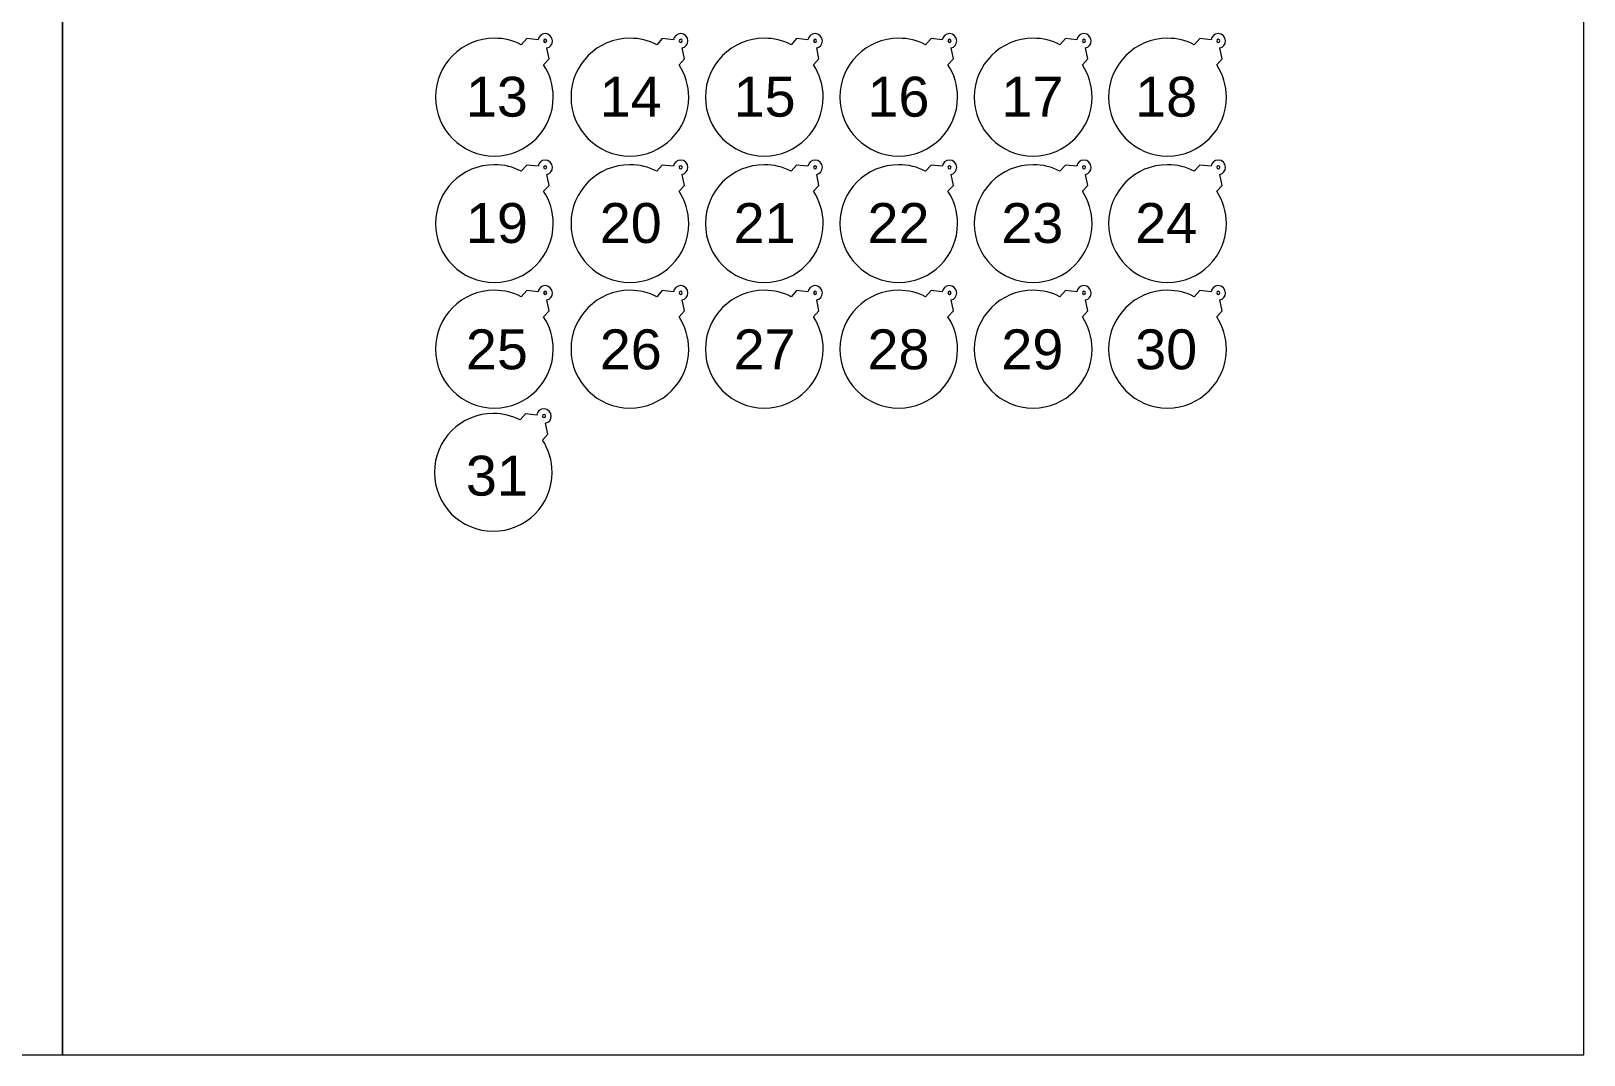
# Model space of a CAD drawing. Header units: millimetres. Extents: x -1046 to 698, y 452 to 943.
# Drawn here: x 341.6 to 697.7, y 452.1 to 686.8 of the extents above; entities that cross this region are included whole.
import ezdxf

# ---------------------------------------------------------------- set-up
doc = ezdxf.new("R2010")
doc.units = ezdxf.units.MM
doc.header["$MEASUREMENT"] = 0
doc.layers.add('Camada 1', color=7, linetype='Continuous')
doc.styles.add('12', font='Arial', dxfattribs={"height": 1})
doc.styles.add('14', font='Arial', dxfattribs={"height": 1})
doc.styles.add('16', font='Arial', dxfattribs={"height": 1})
doc.styles.add('18', font='Arial', dxfattribs={"height": 1})
doc.styles.add('20', font='Arial', dxfattribs={"height": 1})
doc.styles.add('22', font='Arial', dxfattribs={"height": 1})
doc.styles.add('23', font='Arial', dxfattribs={"height": 1})
doc.styles.add('24', font='Arial', dxfattribs={"height": 1})
doc.styles.add('25', font='Arial', dxfattribs={"height": 1})
doc.styles.add('26', font='Arial', dxfattribs={"height": 1})
doc.styles.add('27', font='Arial', dxfattribs={"height": 1})
doc.styles.add('28', font='Arial', dxfattribs={"height": 1})
doc.styles.add('29', font='Arial', dxfattribs={"height": 1})
doc.styles.add('30', font='Arial', dxfattribs={"height": 1})
doc.styles.add('31', font='Arial', dxfattribs={"height": 1})
doc.styles.add('32', font='Arial', dxfattribs={"height": 1})
doc.styles.add('33', font='Arial', dxfattribs={"height": 1})
doc.styles.add('34', font='Arial', dxfattribs={"height": 1})
doc.styles.add('35', font='Arial', dxfattribs={"height": 1})

msp = doc.modelspace()

# ---------------------------------------------------------------- linework, layer by layer
at = {"layer": 'Camada 1', "color": 142, "lineweight": 20}
for points in [[(0, 452.12), (348.8268, 452.12), (348.8268, 833.12), (0, 833.12), (0, 452.12)], [(348.8268, 452.12), (697.6536, 452.12), (697.6536, 833.12), (348.8268, 833.12), (348.8268, 452.12)]]:
    msp.add_lwpolyline(points, close=True, dxfattribs=at)
at = {"layer": 'Camada 1', "color": 250, "lineweight": 20}
for points, knots in [([(447.8619, 685.1369), (450.0747, 685.1369), (452.1633, 684.6047), (454.0061, 683.6609), (454.0061, 683.6609), (454.0061, 683.6609), (455.2737, 685.0562), (455.2737, 685.0562), (455.2737, 685.0562), (455.2737, 685.0562), (457.8602, 684.7699), (457.8602, 684.7699), (457.8602, 684.7699), (457.97, 685.5816), (458.6274, 686.2075), (459.5073, 686.2075), (459.5073, 686.2075), (460.3873, 686.2075), (461.1696, 685.4014), (461.1696, 684.5452), (461.1696, 684.5452), (461.1696, 683.689), (460.6125, 683.0868), (459.8677, 682.9221), (459.8677, 682.9221), (459.8677, 682.9221), (460.3942, 680.4046), (460.3942, 680.4046), (460.3942, 680.4046), (460.3942, 680.4046), (459.1529, 679.0382), (459.1529, 679.0382), (459.1529, 679.0382), (460.549, 676.9127), (461.3619, 674.37), (461.3619, 671.6369), (461.3619, 671.6369), (461.3619, 664.1811), (455.3178, 658.1369), (447.8619, 658.1369), (447.8619, 658.1369), (440.4061, 658.1369), (434.3619, 664.1811), (434.3619, 671.6369), (434.3619, 671.6369), (434.3619, 679.0928), (440.4061, 685.1369), (447.8619, 685.1369)], [0, 0, 0, 0, 0.07692308, 0.07692308, 0.07692308, 0.07692308, 0.15384615, 0.15384615, 0.15384615, 0.15384615, 0.23076923, 0.23076923, 0.23076923, 0.23076923, 0.30769231, 0.30769231, 0.30769231, 0.30769231, 0.38461538, 0.38461538, 0.38461538, 0.38461538, 0.46153846, 0.46153846, 0.46153846, 0.46153846, 0.53846154, 0.53846154, 0.53846154, 0.53846154, 0.61538462, 0.61538462, 0.61538462, 0.61538462, 0.69230769, 0.69230769, 0.69230769, 0.69230769, 0.76923077, 0.76923077, 0.76923077, 0.76923077, 0.84615385, 0.84615385, 0.84615385, 0.84615385, 1, 1, 1, 1]), ([(459.5073, 684.9002), (459.7034, 684.9002), (459.8623, 684.7412), (459.8623, 684.5452), (459.8623, 684.5452), (459.8623, 684.3491), (459.7034, 684.1901), (459.5073, 684.1901), (459.5073, 684.1901), (459.3113, 684.1901), (459.1523, 684.3491), (459.1523, 684.5452), (459.1523, 684.5452), (459.1523, 684.7412), (459.3113, 684.9002), (459.5073, 684.9002)], [0, 0, 0, 0, 0.2, 0.2, 0.2, 0.2, 0.4, 0.4, 0.4, 0.4, 0.6, 0.6, 0.6, 0.6, 1, 1, 1, 1]), ([(478.9248, 685.1369), (481.1376, 685.1369), (483.2262, 684.6047), (485.069, 683.6609), (485.069, 683.6609), (485.069, 683.6609), (486.3366, 685.0562), (486.3366, 685.0562), (486.3366, 685.0562), (486.3366, 685.0562), (488.9231, 684.7699), (488.9231, 684.7699), (488.9231, 684.7699), (489.0329, 685.5816), (489.6903, 686.2075), (490.5702, 686.2075), (490.5702, 686.2075), (491.4502, 686.2075), (492.2325, 685.4014), (492.2325, 684.5452), (492.2325, 684.5452), (492.2325, 683.689), (491.6754, 683.0868), (490.9306, 682.9221), (490.9306, 682.9221), (490.9306, 682.9221), (491.4571, 680.4046), (491.4571, 680.4046), (491.4571, 680.4046), (491.4571, 680.4046), (490.2158, 679.0382), (490.2158, 679.0382), (490.2158, 679.0382), (491.6119, 676.9127), (492.4248, 674.37), (492.4248, 671.6369), (492.4248, 671.6369), (492.4248, 664.1811), (486.3807, 658.1369), (478.9248, 658.1369), (478.9248, 658.1369), (471.469, 658.1369), (465.4248, 664.1811), (465.4248, 671.6369), (465.4248, 671.6369), (465.4248, 679.0928), (471.469, 685.1369), (478.9248, 685.1369)], [0, 0, 0, 0, 0.07692308, 0.07692308, 0.07692308, 0.07692308, 0.15384615, 0.15384615, 0.15384615, 0.15384615, 0.23076923, 0.23076923, 0.23076923, 0.23076923, 0.30769231, 0.30769231, 0.30769231, 0.30769231, 0.38461538, 0.38461538, 0.38461538, 0.38461538, 0.46153846, 0.46153846, 0.46153846, 0.46153846, 0.53846154, 0.53846154, 0.53846154, 0.53846154, 0.61538462, 0.61538462, 0.61538462, 0.61538462, 0.69230769, 0.69230769, 0.69230769, 0.69230769, 0.76923077, 0.76923077, 0.76923077, 0.76923077, 0.84615385, 0.84615385, 0.84615385, 0.84615385, 1, 1, 1, 1]), ([(490.5702, 684.9002), (490.7663, 684.9002), (490.9252, 684.7412), (490.9252, 684.5452), (490.9252, 684.5452), (490.9252, 684.3491), (490.7663, 684.1901), (490.5702, 684.1901), (490.5702, 684.1901), (490.3742, 684.1901), (490.2152, 684.3491), (490.2152, 684.5452), (490.2152, 684.5452), (490.2152, 684.7412), (490.3742, 684.9002), (490.5702, 684.9002)], [0, 0, 0, 0, 0.2, 0.2, 0.2, 0.2, 0.4, 0.4, 0.4, 0.4, 0.6, 0.6, 0.6, 0.6, 1, 1, 1, 1]), ([(509.7402, 685.1369), (511.953, 685.1369), (514.0416, 684.6047), (515.8844, 683.6609), (515.8844, 683.6609), (515.8844, 683.6609), (517.152, 685.0562), (517.152, 685.0562), (517.152, 685.0562), (517.152, 685.0562), (519.7385, 684.7699), (519.7385, 684.7699), (519.7385, 684.7699), (519.8483, 685.5816), (520.5057, 686.2075), (521.3856, 686.2075), (521.3856, 686.2075), (522.2656, 686.2075), (523.0479, 685.4014), (523.0479, 684.5452), (523.0479, 684.5452), (523.0479, 683.689), (522.4908, 683.0868), (521.746, 682.9221), (521.746, 682.9221), (521.746, 682.9221), (522.2725, 680.4046), (522.2725, 680.4046), (522.2725, 680.4046), (522.2725, 680.4046), (521.0312, 679.0382), (521.0312, 679.0382), (521.0312, 679.0382), (522.4273, 676.9127), (523.2402, 674.37), (523.2402, 671.6369), (523.2402, 671.6369), (523.2402, 664.1811), (517.1961, 658.1369), (509.7402, 658.1369), (509.7402, 658.1369), (502.2844, 658.1369), (496.2402, 664.1811), (496.2402, 671.6369), (496.2402, 671.6369), (496.2402, 679.0928), (502.2844, 685.1369), (509.7402, 685.1369)], [0, 0, 0, 0, 0.07692308, 0.07692308, 0.07692308, 0.07692308, 0.15384615, 0.15384615, 0.15384615, 0.15384615, 0.23076923, 0.23076923, 0.23076923, 0.23076923, 0.30769231, 0.30769231, 0.30769231, 0.30769231, 0.38461538, 0.38461538, 0.38461538, 0.38461538, 0.46153846, 0.46153846, 0.46153846, 0.46153846, 0.53846154, 0.53846154, 0.53846154, 0.53846154, 0.61538462, 0.61538462, 0.61538462, 0.61538462, 0.69230769, 0.69230769, 0.69230769, 0.69230769, 0.76923077, 0.76923077, 0.76923077, 0.76923077, 0.84615385, 0.84615385, 0.84615385, 0.84615385, 1, 1, 1, 1]), ([(521.3856, 684.9002), (521.5817, 684.9002), (521.7406, 684.7412), (521.7406, 684.5452), (521.7406, 684.5452), (521.7406, 684.3491), (521.5817, 684.1901), (521.3856, 684.1901), (521.3856, 684.1901), (521.1896, 684.1901), (521.0306, 684.3491), (521.0306, 684.5452), (521.0306, 684.5452), (521.0306, 684.7412), (521.1896, 684.9002), (521.3856, 684.9002)], [0, 0, 0, 0, 0.2, 0.2, 0.2, 0.2, 0.4, 0.4, 0.4, 0.4, 0.6, 0.6, 0.6, 0.6, 1, 1, 1, 1]), ([(540.5556, 685.1369), (542.7684, 685.1369), (544.857, 684.6047), (546.6998, 683.6609), (546.6998, 683.6609), (546.6998, 683.6609), (547.9674, 685.0562), (547.9674, 685.0562), (547.9674, 685.0562), (547.9674, 685.0562), (550.5539, 684.7699), (550.5539, 684.7699), (550.5539, 684.7699), (550.6637, 685.5816), (551.3211, 686.2075), (552.201, 686.2075), (552.201, 686.2075), (553.081, 686.2075), (553.8633, 685.4014), (553.8633, 684.5452), (553.8633, 684.5452), (553.8633, 683.689), (553.3062, 683.0868), (552.5614, 682.9221), (552.5614, 682.9221), (552.5614, 682.9221), (553.0879, 680.4046), (553.0879, 680.4046), (553.0879, 680.4046), (553.0879, 680.4046), (551.8466, 679.0382), (551.8466, 679.0382), (551.8466, 679.0382), (553.2427, 676.9127), (554.0556, 674.37), (554.0556, 671.6369), (554.0556, 671.6369), (554.0556, 664.1811), (548.0115, 658.1369), (540.5556, 658.1369), (540.5556, 658.1369), (533.0998, 658.1369), (527.0556, 664.1811), (527.0556, 671.6369), (527.0556, 671.6369), (527.0556, 679.0928), (533.0998, 685.1369), (540.5556, 685.1369)], [0, 0, 0, 0, 0.07692308, 0.07692308, 0.07692308, 0.07692308, 0.15384615, 0.15384615, 0.15384615, 0.15384615, 0.23076923, 0.23076923, 0.23076923, 0.23076923, 0.30769231, 0.30769231, 0.30769231, 0.30769231, 0.38461538, 0.38461538, 0.38461538, 0.38461538, 0.46153846, 0.46153846, 0.46153846, 0.46153846, 0.53846154, 0.53846154, 0.53846154, 0.53846154, 0.61538462, 0.61538462, 0.61538462, 0.61538462, 0.69230769, 0.69230769, 0.69230769, 0.69230769, 0.76923077, 0.76923077, 0.76923077, 0.76923077, 0.84615385, 0.84615385, 0.84615385, 0.84615385, 1, 1, 1, 1]), ([(552.201, 684.9002), (552.3971, 684.9002), (552.556, 684.7412), (552.556, 684.5452), (552.556, 684.5452), (552.556, 684.3491), (552.3971, 684.1901), (552.201, 684.1901), (552.201, 684.1901), (552.005, 684.1901), (551.846, 684.3491), (551.846, 684.5452), (551.846, 684.5452), (551.846, 684.7412), (552.005, 684.9002), (552.201, 684.9002)], [0, 0, 0, 0, 0.2, 0.2, 0.2, 0.2, 0.4, 0.4, 0.4, 0.4, 0.6, 0.6, 0.6, 0.6, 1, 1, 1, 1]), ([(571.371, 685.1369), (573.5838, 685.1369), (575.6724, 684.6047), (577.5152, 683.6609), (577.5152, 683.6609), (577.5152, 683.6609), (578.7828, 685.0562), (578.7828, 685.0562), (578.7828, 685.0562), (578.7828, 685.0562), (581.3693, 684.7699), (581.3693, 684.7699), (581.3693, 684.7699), (581.4791, 685.5816), (582.1365, 686.2075), (583.0164, 686.2075), (583.0164, 686.2075), (583.8964, 686.2075), (584.6787, 685.4014), (584.6787, 684.5452), (584.6787, 684.5452), (584.6787, 683.689), (584.1216, 683.0868), (583.3768, 682.9221), (583.3768, 682.9221), (583.3768, 682.9221), (583.9033, 680.4046), (583.9033, 680.4046), (583.9033, 680.4046), (583.9033, 680.4046), (582.662, 679.0382), (582.662, 679.0382), (582.662, 679.0382), (584.0581, 676.9127), (584.871, 674.37), (584.871, 671.6369), (584.871, 671.6369), (584.871, 664.1811), (578.8269, 658.1369), (571.371, 658.1369), (571.371, 658.1369), (563.9152, 658.1369), (557.871, 664.1811), (557.871, 671.6369), (557.871, 671.6369), (557.871, 679.0928), (563.9152, 685.1369), (571.371, 685.1369)], [0, 0, 0, 0, 0.07692308, 0.07692308, 0.07692308, 0.07692308, 0.15384615, 0.15384615, 0.15384615, 0.15384615, 0.23076923, 0.23076923, 0.23076923, 0.23076923, 0.30769231, 0.30769231, 0.30769231, 0.30769231, 0.38461538, 0.38461538, 0.38461538, 0.38461538, 0.46153846, 0.46153846, 0.46153846, 0.46153846, 0.53846154, 0.53846154, 0.53846154, 0.53846154, 0.61538462, 0.61538462, 0.61538462, 0.61538462, 0.69230769, 0.69230769, 0.69230769, 0.69230769, 0.76923077, 0.76923077, 0.76923077, 0.76923077, 0.84615385, 0.84615385, 0.84615385, 0.84615385, 1, 1, 1, 1]), ([(583.0164, 684.9002), (583.2125, 684.9002), (583.3714, 684.7412), (583.3714, 684.5452), (583.3714, 684.5452), (583.3714, 684.3491), (583.2125, 684.1901), (583.0164, 684.1901), (583.0164, 684.1901), (582.8204, 684.1901), (582.6614, 684.3491), (582.6614, 684.5452), (582.6614, 684.5452), (582.6614, 684.7412), (582.8204, 684.9002), (583.0164, 684.9002)], [0, 0, 0, 0, 0.2, 0.2, 0.2, 0.2, 0.4, 0.4, 0.4, 0.4, 0.6, 0.6, 0.6, 0.6, 1, 1, 1, 1]), ([(602.1864, 685.1369), (604.3992, 685.1369), (606.4878, 684.6047), (608.3306, 683.6609), (608.3306, 683.6609), (608.3306, 683.6609), (609.5982, 685.0562), (609.5982, 685.0562), (609.5982, 685.0562), (609.5982, 685.0562), (612.1847, 684.7699), (612.1847, 684.7699), (612.1847, 684.7699), (612.2945, 685.5816), (612.9519, 686.2075), (613.8318, 686.2075), (613.8318, 686.2075), (614.7118, 686.2075), (615.4941, 685.4014), (615.4941, 684.5452), (615.4941, 684.5452), (615.4941, 683.689), (614.937, 683.0868), (614.1922, 682.9221), (614.1922, 682.9221), (614.1922, 682.9221), (614.7187, 680.4046), (614.7187, 680.4046), (614.7187, 680.4046), (614.7187, 680.4046), (613.4774, 679.0382), (613.4774, 679.0382), (613.4774, 679.0382), (614.8735, 676.9127), (615.6864, 674.37), (615.6864, 671.6369), (615.6864, 671.6369), (615.6864, 664.1811), (609.6423, 658.1369), (602.1864, 658.1369), (602.1864, 658.1369), (594.7306, 658.1369), (588.6864, 664.1811), (588.6864, 671.6369), (588.6864, 671.6369), (588.6864, 679.0928), (594.7306, 685.1369), (602.1864, 685.1369)], [0, 0, 0, 0, 0.07692308, 0.07692308, 0.07692308, 0.07692308, 0.15384615, 0.15384615, 0.15384615, 0.15384615, 0.23076923, 0.23076923, 0.23076923, 0.23076923, 0.30769231, 0.30769231, 0.30769231, 0.30769231, 0.38461538, 0.38461538, 0.38461538, 0.38461538, 0.46153846, 0.46153846, 0.46153846, 0.46153846, 0.53846154, 0.53846154, 0.53846154, 0.53846154, 0.61538462, 0.61538462, 0.61538462, 0.61538462, 0.69230769, 0.69230769, 0.69230769, 0.69230769, 0.76923077, 0.76923077, 0.76923077, 0.76923077, 0.84615385, 0.84615385, 0.84615385, 0.84615385, 1, 1, 1, 1]), ([(613.8318, 684.9002), (614.0279, 684.9002), (614.1868, 684.7412), (614.1868, 684.5452), (614.1868, 684.5452), (614.1868, 684.3491), (614.0279, 684.1901), (613.8318, 684.1901), (613.8318, 684.1901), (613.6358, 684.1901), (613.4768, 684.3491), (613.4768, 684.5452), (613.4768, 684.5452), (613.4768, 684.7412), (613.6358, 684.9002), (613.8318, 684.9002)], [0, 0, 0, 0, 0.2, 0.2, 0.2, 0.2, 0.4, 0.4, 0.4, 0.4, 0.6, 0.6, 0.6, 0.6, 1, 1, 1, 1]), ([(447.8619, 656.1533), (450.0747, 656.1533), (452.1633, 655.6211), (454.0061, 654.6773), (454.0061, 654.6773), (454.0061, 654.6773), (455.2737, 656.0726), (455.2737, 656.0726), (455.2737, 656.0726), (455.2737, 656.0726), (457.8602, 655.7863), (457.8602, 655.7863), (457.8602, 655.7863), (457.97, 656.598), (458.6274, 657.2239), (459.5073, 657.2239), (459.5073, 657.2239), (460.3873, 657.2239), (461.1696, 656.4178), (461.1696, 655.5616), (461.1696, 655.5616), (461.1696, 654.7054), (460.6125, 654.1032), (459.8677, 653.9385), (459.8677, 653.9385), (459.8677, 653.9385), (460.3942, 651.421), (460.3942, 651.421), (460.3942, 651.421), (460.3942, 651.421), (459.1529, 650.0546), (459.1529, 650.0546), (459.1529, 650.0546), (460.549, 647.9291), (461.3619, 645.3864), (461.3619, 642.6533), (461.3619, 642.6533), (461.3619, 635.1975), (455.3178, 629.1533), (447.8619, 629.1533), (447.8619, 629.1533), (440.4061, 629.1533), (434.3619, 635.1975), (434.3619, 642.6533), (434.3619, 642.6533), (434.3619, 650.1092), (440.4061, 656.1533), (447.8619, 656.1533)], [0, 0, 0, 0, 0.07692308, 0.07692308, 0.07692308, 0.07692308, 0.15384615, 0.15384615, 0.15384615, 0.15384615, 0.23076923, 0.23076923, 0.23076923, 0.23076923, 0.30769231, 0.30769231, 0.30769231, 0.30769231, 0.38461538, 0.38461538, 0.38461538, 0.38461538, 0.46153846, 0.46153846, 0.46153846, 0.46153846, 0.53846154, 0.53846154, 0.53846154, 0.53846154, 0.61538462, 0.61538462, 0.61538462, 0.61538462, 0.69230769, 0.69230769, 0.69230769, 0.69230769, 0.76923077, 0.76923077, 0.76923077, 0.76923077, 0.84615385, 0.84615385, 0.84615385, 0.84615385, 1, 1, 1, 1]), ([(459.5073, 655.9166), (459.7034, 655.9166), (459.8623, 655.7576), (459.8623, 655.5616), (459.8623, 655.5616), (459.8623, 655.3655), (459.7034, 655.2065), (459.5073, 655.2065), (459.5073, 655.2065), (459.3113, 655.2065), (459.1523, 655.3655), (459.1523, 655.5616), (459.1523, 655.5616), (459.1523, 655.7576), (459.3113, 655.9166), (459.5073, 655.9166)], [0, 0, 0, 0, 0.2, 0.2, 0.2, 0.2, 0.4, 0.4, 0.4, 0.4, 0.6, 0.6, 0.6, 0.6, 1, 1, 1, 1]), ([(478.9248, 656.1533), (481.1376, 656.1533), (483.2262, 655.6211), (485.069, 654.6773), (485.069, 654.6773), (485.069, 654.6773), (486.3366, 656.0726), (486.3366, 656.0726), (486.3366, 656.0726), (486.3366, 656.0726), (488.9231, 655.7863), (488.9231, 655.7863), (488.9231, 655.7863), (489.0329, 656.598), (489.6903, 657.2239), (490.5702, 657.2239), (490.5702, 657.2239), (491.4502, 657.2239), (492.2325, 656.4178), (492.2325, 655.5616), (492.2325, 655.5616), (492.2325, 654.7054), (491.6754, 654.1032), (490.9306, 653.9385), (490.9306, 653.9385), (490.9306, 653.9385), (491.4571, 651.421), (491.4571, 651.421), (491.4571, 651.421), (491.4571, 651.421), (490.2158, 650.0546), (490.2158, 650.0546), (490.2158, 650.0546), (491.6119, 647.9291), (492.4248, 645.3864), (492.4248, 642.6533), (492.4248, 642.6533), (492.4248, 635.1975), (486.3807, 629.1533), (478.9248, 629.1533), (478.9248, 629.1533), (471.469, 629.1533), (465.4248, 635.1975), (465.4248, 642.6533), (465.4248, 642.6533), (465.4248, 650.1092), (471.469, 656.1533), (478.9248, 656.1533)], [0, 0, 0, 0, 0.07692308, 0.07692308, 0.07692308, 0.07692308, 0.15384615, 0.15384615, 0.15384615, 0.15384615, 0.23076923, 0.23076923, 0.23076923, 0.23076923, 0.30769231, 0.30769231, 0.30769231, 0.30769231, 0.38461538, 0.38461538, 0.38461538, 0.38461538, 0.46153846, 0.46153846, 0.46153846, 0.46153846, 0.53846154, 0.53846154, 0.53846154, 0.53846154, 0.61538462, 0.61538462, 0.61538462, 0.61538462, 0.69230769, 0.69230769, 0.69230769, 0.69230769, 0.76923077, 0.76923077, 0.76923077, 0.76923077, 0.84615385, 0.84615385, 0.84615385, 0.84615385, 1, 1, 1, 1]), ([(490.5702, 655.9166), (490.7663, 655.9166), (490.9252, 655.7576), (490.9252, 655.5616), (490.9252, 655.5616), (490.9252, 655.3655), (490.7663, 655.2065), (490.5702, 655.2065), (490.5702, 655.2065), (490.3742, 655.2065), (490.2152, 655.3655), (490.2152, 655.5616), (490.2152, 655.5616), (490.2152, 655.7576), (490.3742, 655.9166), (490.5702, 655.9166)], [0, 0, 0, 0, 0.2, 0.2, 0.2, 0.2, 0.4, 0.4, 0.4, 0.4, 0.6, 0.6, 0.6, 0.6, 1, 1, 1, 1]), ([(509.7402, 656.1533), (511.953, 656.1533), (514.0416, 655.6211), (515.8844, 654.6773), (515.8844, 654.6773), (515.8844, 654.6773), (517.152, 656.0726), (517.152, 656.0726), (517.152, 656.0726), (517.152, 656.0726), (519.7385, 655.7863), (519.7385, 655.7863), (519.7385, 655.7863), (519.8483, 656.598), (520.5057, 657.2239), (521.3856, 657.2239), (521.3856, 657.2239), (522.2656, 657.2239), (523.0479, 656.4178), (523.0479, 655.5616), (523.0479, 655.5616), (523.0479, 654.7054), (522.4908, 654.1032), (521.746, 653.9385), (521.746, 653.9385), (521.746, 653.9385), (522.2725, 651.421), (522.2725, 651.421), (522.2725, 651.421), (522.2725, 651.421), (521.0312, 650.0546), (521.0312, 650.0546), (521.0312, 650.0546), (522.4273, 647.9291), (523.2402, 645.3864), (523.2402, 642.6533), (523.2402, 642.6533), (523.2402, 635.1975), (517.1961, 629.1533), (509.7402, 629.1533), (509.7402, 629.1533), (502.2844, 629.1533), (496.2402, 635.1975), (496.2402, 642.6533), (496.2402, 642.6533), (496.2402, 650.1092), (502.2844, 656.1533), (509.7402, 656.1533)], [0, 0, 0, 0, 0.07692308, 0.07692308, 0.07692308, 0.07692308, 0.15384615, 0.15384615, 0.15384615, 0.15384615, 0.23076923, 0.23076923, 0.23076923, 0.23076923, 0.30769231, 0.30769231, 0.30769231, 0.30769231, 0.38461538, 0.38461538, 0.38461538, 0.38461538, 0.46153846, 0.46153846, 0.46153846, 0.46153846, 0.53846154, 0.53846154, 0.53846154, 0.53846154, 0.61538462, 0.61538462, 0.61538462, 0.61538462, 0.69230769, 0.69230769, 0.69230769, 0.69230769, 0.76923077, 0.76923077, 0.76923077, 0.76923077, 0.84615385, 0.84615385, 0.84615385, 0.84615385, 1, 1, 1, 1]), ([(521.3856, 655.9166), (521.5817, 655.9166), (521.7406, 655.7576), (521.7406, 655.5616), (521.7406, 655.5616), (521.7406, 655.3655), (521.5817, 655.2065), (521.3856, 655.2065), (521.3856, 655.2065), (521.1896, 655.2065), (521.0306, 655.3655), (521.0306, 655.5616), (521.0306, 655.5616), (521.0306, 655.7576), (521.1896, 655.9166), (521.3856, 655.9166)], [0, 0, 0, 0, 0.2, 0.2, 0.2, 0.2, 0.4, 0.4, 0.4, 0.4, 0.6, 0.6, 0.6, 0.6, 1, 1, 1, 1]), ([(540.5556, 656.1533), (542.7684, 656.1533), (544.857, 655.6211), (546.6998, 654.6773), (546.6998, 654.6773), (546.6998, 654.6773), (547.9674, 656.0726), (547.9674, 656.0726), (547.9674, 656.0726), (547.9674, 656.0726), (550.5539, 655.7863), (550.5539, 655.7863), (550.5539, 655.7863), (550.6637, 656.598), (551.3211, 657.2239), (552.201, 657.2239), (552.201, 657.2239), (553.081, 657.2239), (553.8633, 656.4178), (553.8633, 655.5616), (553.8633, 655.5616), (553.8633, 654.7054), (553.3062, 654.1032), (552.5614, 653.9385), (552.5614, 653.9385), (552.5614, 653.9385), (553.0879, 651.421), (553.0879, 651.421), (553.0879, 651.421), (553.0879, 651.421), (551.8466, 650.0546), (551.8466, 650.0546), (551.8466, 650.0546), (553.2427, 647.9291), (554.0556, 645.3864), (554.0556, 642.6533), (554.0556, 642.6533), (554.0556, 635.1975), (548.0115, 629.1533), (540.5556, 629.1533), (540.5556, 629.1533), (533.0998, 629.1533), (527.0556, 635.1975), (527.0556, 642.6533), (527.0556, 642.6533), (527.0556, 650.1092), (533.0998, 656.1533), (540.5556, 656.1533)], [0, 0, 0, 0, 0.07692308, 0.07692308, 0.07692308, 0.07692308, 0.15384615, 0.15384615, 0.15384615, 0.15384615, 0.23076923, 0.23076923, 0.23076923, 0.23076923, 0.30769231, 0.30769231, 0.30769231, 0.30769231, 0.38461538, 0.38461538, 0.38461538, 0.38461538, 0.46153846, 0.46153846, 0.46153846, 0.46153846, 0.53846154, 0.53846154, 0.53846154, 0.53846154, 0.61538462, 0.61538462, 0.61538462, 0.61538462, 0.69230769, 0.69230769, 0.69230769, 0.69230769, 0.76923077, 0.76923077, 0.76923077, 0.76923077, 0.84615385, 0.84615385, 0.84615385, 0.84615385, 1, 1, 1, 1]), ([(552.201, 655.9166), (552.3971, 655.9166), (552.556, 655.7576), (552.556, 655.5616), (552.556, 655.5616), (552.556, 655.3655), (552.3971, 655.2065), (552.201, 655.2065), (552.201, 655.2065), (552.005, 655.2065), (551.846, 655.3655), (551.846, 655.5616), (551.846, 655.5616), (551.846, 655.7576), (552.005, 655.9166), (552.201, 655.9166)], [0, 0, 0, 0, 0.2, 0.2, 0.2, 0.2, 0.4, 0.4, 0.4, 0.4, 0.6, 0.6, 0.6, 0.6, 1, 1, 1, 1]), ([(571.371, 656.1533), (573.5838, 656.1533), (575.6724, 655.6211), (577.5152, 654.6773), (577.5152, 654.6773), (577.5152, 654.6773), (578.7828, 656.0726), (578.7828, 656.0726), (578.7828, 656.0726), (578.7828, 656.0726), (581.3693, 655.7863), (581.3693, 655.7863), (581.3693, 655.7863), (581.4791, 656.598), (582.1365, 657.2239), (583.0164, 657.2239), (583.0164, 657.2239), (583.8964, 657.2239), (584.6787, 656.4178), (584.6787, 655.5616), (584.6787, 655.5616), (584.6787, 654.7054), (584.1216, 654.1032), (583.3768, 653.9385), (583.3768, 653.9385), (583.3768, 653.9385), (583.9033, 651.421), (583.9033, 651.421), (583.9033, 651.421), (583.9033, 651.421), (582.662, 650.0546), (582.662, 650.0546), (582.662, 650.0546), (584.0581, 647.9291), (584.871, 645.3864), (584.871, 642.6533), (584.871, 642.6533), (584.871, 635.1975), (578.8269, 629.1533), (571.371, 629.1533), (571.371, 629.1533), (563.9152, 629.1533), (557.871, 635.1975), (557.871, 642.6533), (557.871, 642.6533), (557.871, 650.1092), (563.9152, 656.1533), (571.371, 656.1533)], [0, 0, 0, 0, 0.07692308, 0.07692308, 0.07692308, 0.07692308, 0.15384615, 0.15384615, 0.15384615, 0.15384615, 0.23076923, 0.23076923, 0.23076923, 0.23076923, 0.30769231, 0.30769231, 0.30769231, 0.30769231, 0.38461538, 0.38461538, 0.38461538, 0.38461538, 0.46153846, 0.46153846, 0.46153846, 0.46153846, 0.53846154, 0.53846154, 0.53846154, 0.53846154, 0.61538462, 0.61538462, 0.61538462, 0.61538462, 0.69230769, 0.69230769, 0.69230769, 0.69230769, 0.76923077, 0.76923077, 0.76923077, 0.76923077, 0.84615385, 0.84615385, 0.84615385, 0.84615385, 1, 1, 1, 1]), ([(583.0164, 655.9166), (583.2125, 655.9166), (583.3714, 655.7576), (583.3714, 655.5616), (583.3714, 655.5616), (583.3714, 655.3655), (583.2125, 655.2065), (583.0164, 655.2065), (583.0164, 655.2065), (582.8204, 655.2065), (582.6614, 655.3655), (582.6614, 655.5616), (582.6614, 655.5616), (582.6614, 655.7576), (582.8204, 655.9166), (583.0164, 655.9166)], [0, 0, 0, 0, 0.2, 0.2, 0.2, 0.2, 0.4, 0.4, 0.4, 0.4, 0.6, 0.6, 0.6, 0.6, 1, 1, 1, 1]), ([(602.1864, 656.1533), (604.3992, 656.1533), (606.4878, 655.6211), (608.3306, 654.6773), (608.3306, 654.6773), (608.3306, 654.6773), (609.5982, 656.0726), (609.5982, 656.0726), (609.5982, 656.0726), (609.5982, 656.0726), (612.1847, 655.7863), (612.1847, 655.7863), (612.1847, 655.7863), (612.2945, 656.598), (612.9519, 657.2239), (613.8318, 657.2239), (613.8318, 657.2239), (614.7118, 657.2239), (615.4941, 656.4178), (615.4941, 655.5616), (615.4941, 655.5616), (615.4941, 654.7054), (614.937, 654.1032), (614.1922, 653.9385), (614.1922, 653.9385), (614.1922, 653.9385), (614.7187, 651.421), (614.7187, 651.421), (614.7187, 651.421), (614.7187, 651.421), (613.4774, 650.0546), (613.4774, 650.0546), (613.4774, 650.0546), (614.8735, 647.9291), (615.6864, 645.3864), (615.6864, 642.6533), (615.6864, 642.6533), (615.6864, 635.1975), (609.6423, 629.1533), (602.1864, 629.1533), (602.1864, 629.1533), (594.7306, 629.1533), (588.6864, 635.1975), (588.6864, 642.6533), (588.6864, 642.6533), (588.6864, 650.1092), (594.7306, 656.1533), (602.1864, 656.1533)], [0, 0, 0, 0, 0.07692308, 0.07692308, 0.07692308, 0.07692308, 0.15384615, 0.15384615, 0.15384615, 0.15384615, 0.23076923, 0.23076923, 0.23076923, 0.23076923, 0.30769231, 0.30769231, 0.30769231, 0.30769231, 0.38461538, 0.38461538, 0.38461538, 0.38461538, 0.46153846, 0.46153846, 0.46153846, 0.46153846, 0.53846154, 0.53846154, 0.53846154, 0.53846154, 0.61538462, 0.61538462, 0.61538462, 0.61538462, 0.69230769, 0.69230769, 0.69230769, 0.69230769, 0.76923077, 0.76923077, 0.76923077, 0.76923077, 0.84615385, 0.84615385, 0.84615385, 0.84615385, 1, 1, 1, 1]), ([(613.8318, 655.9166), (614.0279, 655.9166), (614.1868, 655.7576), (614.1868, 655.5616), (614.1868, 655.5616), (614.1868, 655.3655), (614.0279, 655.2065), (613.8318, 655.2065), (613.8318, 655.2065), (613.6358, 655.2065), (613.4768, 655.3655), (613.4768, 655.5616), (613.4768, 655.5616), (613.4768, 655.7576), (613.6358, 655.9166), (613.8318, 655.9166)], [0, 0, 0, 0, 0.2, 0.2, 0.2, 0.2, 0.4, 0.4, 0.4, 0.4, 0.6, 0.6, 0.6, 0.6, 1, 1, 1, 1]), ([(447.8619, 627.374), (450.0747, 627.374), (452.1633, 626.8418), (454.0061, 625.898), (454.0061, 625.898), (454.0061, 625.898), (455.2737, 627.2933), (455.2737, 627.2933), (455.2737, 627.2933), (455.2737, 627.2933), (457.8602, 627.007), (457.8602, 627.007), (457.8602, 627.007), (457.97, 627.8187), (458.6274, 628.4446), (459.5073, 628.4446), (459.5073, 628.4446), (460.3873, 628.4446), (461.1696, 627.6385), (461.1696, 626.7823), (461.1696, 626.7823), (461.1696, 625.9261), (460.6125, 625.3239), (459.8677, 625.1592), (459.8677, 625.1592), (459.8677, 625.1592), (460.3942, 622.6417), (460.3942, 622.6417), (460.3942, 622.6417), (460.3942, 622.6417), (459.1529, 621.2753), (459.1529, 621.2753), (459.1529, 621.2753), (460.549, 619.1498), (461.3619, 616.6071), (461.3619, 613.874), (461.3619, 613.874), (461.3619, 606.4182), (455.3178, 600.374), (447.8619, 600.374), (447.8619, 600.374), (440.4061, 600.374), (434.3619, 606.4182), (434.3619, 613.874), (434.3619, 613.874), (434.3619, 621.3299), (440.4061, 627.374), (447.8619, 627.374)], [0, 0, 0, 0, 0.07692308, 0.07692308, 0.07692308, 0.07692308, 0.15384615, 0.15384615, 0.15384615, 0.15384615, 0.23076923, 0.23076923, 0.23076923, 0.23076923, 0.30769231, 0.30769231, 0.30769231, 0.30769231, 0.38461538, 0.38461538, 0.38461538, 0.38461538, 0.46153846, 0.46153846, 0.46153846, 0.46153846, 0.53846154, 0.53846154, 0.53846154, 0.53846154, 0.61538462, 0.61538462, 0.61538462, 0.61538462, 0.69230769, 0.69230769, 0.69230769, 0.69230769, 0.76923077, 0.76923077, 0.76923077, 0.76923077, 0.84615385, 0.84615385, 0.84615385, 0.84615385, 1, 1, 1, 1]), ([(459.5073, 627.1373), (459.7034, 627.1373), (459.8623, 626.9783), (459.8623, 626.7823), (459.8623, 626.7823), (459.8623, 626.5862), (459.7034, 626.4272), (459.5073, 626.4272), (459.5073, 626.4272), (459.3113, 626.4272), (459.1523, 626.5862), (459.1523, 626.7823), (459.1523, 626.7823), (459.1523, 626.9783), (459.3113, 627.1373), (459.5073, 627.1373)], [0, 0, 0, 0, 0.2, 0.2, 0.2, 0.2, 0.4, 0.4, 0.4, 0.4, 0.6, 0.6, 0.6, 0.6, 1, 1, 1, 1]), ([(478.9248, 627.374), (481.1376, 627.374), (483.2262, 626.8418), (485.069, 625.898), (485.069, 625.898), (485.069, 625.898), (486.3366, 627.2933), (486.3366, 627.2933), (486.3366, 627.2933), (486.3366, 627.2933), (488.9231, 627.007), (488.9231, 627.007), (488.9231, 627.007), (489.0329, 627.8187), (489.6903, 628.4446), (490.5702, 628.4446), (490.5702, 628.4446), (491.4502, 628.4446), (492.2325, 627.6385), (492.2325, 626.7823), (492.2325, 626.7823), (492.2325, 625.9261), (491.6754, 625.3239), (490.9306, 625.1592), (490.9306, 625.1592), (490.9306, 625.1592), (491.4571, 622.6417), (491.4571, 622.6417), (491.4571, 622.6417), (491.4571, 622.6417), (490.2158, 621.2753), (490.2158, 621.2753), (490.2158, 621.2753), (491.6119, 619.1498), (492.4248, 616.6071), (492.4248, 613.874), (492.4248, 613.874), (492.4248, 606.4182), (486.3807, 600.374), (478.9248, 600.374), (478.9248, 600.374), (471.469, 600.374), (465.4248, 606.4182), (465.4248, 613.874), (465.4248, 613.874), (465.4248, 621.3299), (471.469, 627.374), (478.9248, 627.374)], [0, 0, 0, 0, 0.07692308, 0.07692308, 0.07692308, 0.07692308, 0.15384615, 0.15384615, 0.15384615, 0.15384615, 0.23076923, 0.23076923, 0.23076923, 0.23076923, 0.30769231, 0.30769231, 0.30769231, 0.30769231, 0.38461538, 0.38461538, 0.38461538, 0.38461538, 0.46153846, 0.46153846, 0.46153846, 0.46153846, 0.53846154, 0.53846154, 0.53846154, 0.53846154, 0.61538462, 0.61538462, 0.61538462, 0.61538462, 0.69230769, 0.69230769, 0.69230769, 0.69230769, 0.76923077, 0.76923077, 0.76923077, 0.76923077, 0.84615385, 0.84615385, 0.84615385, 0.84615385, 1, 1, 1, 1]), ([(490.5702, 627.1373), (490.7663, 627.1373), (490.9252, 626.9783), (490.9252, 626.7823), (490.9252, 626.7823), (490.9252, 626.5862), (490.7663, 626.4272), (490.5702, 626.4272), (490.5702, 626.4272), (490.3742, 626.4272), (490.2152, 626.5862), (490.2152, 626.7823), (490.2152, 626.7823), (490.2152, 626.9783), (490.3742, 627.1373), (490.5702, 627.1373)], [0, 0, 0, 0, 0.2, 0.2, 0.2, 0.2, 0.4, 0.4, 0.4, 0.4, 0.6, 0.6, 0.6, 0.6, 1, 1, 1, 1]), ([(509.7402, 627.374), (511.953, 627.374), (514.0416, 626.8418), (515.8844, 625.898), (515.8844, 625.898), (515.8844, 625.898), (517.152, 627.2933), (517.152, 627.2933), (517.152, 627.2933), (517.152, 627.2933), (519.7385, 627.007), (519.7385, 627.007), (519.7385, 627.007), (519.8483, 627.8187), (520.5057, 628.4446), (521.3856, 628.4446), (521.3856, 628.4446), (522.2656, 628.4446), (523.0479, 627.6385), (523.0479, 626.7823), (523.0479, 626.7823), (523.0479, 625.9261), (522.4908, 625.3239), (521.746, 625.1592), (521.746, 625.1592), (521.746, 625.1592), (522.2725, 622.6417), (522.2725, 622.6417), (522.2725, 622.6417), (522.2725, 622.6417), (521.0312, 621.2753), (521.0312, 621.2753), (521.0312, 621.2753), (522.4273, 619.1498), (523.2402, 616.6071), (523.2402, 613.874), (523.2402, 613.874), (523.2402, 606.4182), (517.1961, 600.374), (509.7402, 600.374), (509.7402, 600.374), (502.2844, 600.374), (496.2402, 606.4182), (496.2402, 613.874), (496.2402, 613.874), (496.2402, 621.3299), (502.2844, 627.374), (509.7402, 627.374)], [0, 0, 0, 0, 0.07692308, 0.07692308, 0.07692308, 0.07692308, 0.15384615, 0.15384615, 0.15384615, 0.15384615, 0.23076923, 0.23076923, 0.23076923, 0.23076923, 0.30769231, 0.30769231, 0.30769231, 0.30769231, 0.38461538, 0.38461538, 0.38461538, 0.38461538, 0.46153846, 0.46153846, 0.46153846, 0.46153846, 0.53846154, 0.53846154, 0.53846154, 0.53846154, 0.61538462, 0.61538462, 0.61538462, 0.61538462, 0.69230769, 0.69230769, 0.69230769, 0.69230769, 0.76923077, 0.76923077, 0.76923077, 0.76923077, 0.84615385, 0.84615385, 0.84615385, 0.84615385, 1, 1, 1, 1]), ([(521.3856, 627.1373), (521.5817, 627.1373), (521.7406, 626.9783), (521.7406, 626.7823), (521.7406, 626.7823), (521.7406, 626.5862), (521.5817, 626.4272), (521.3856, 626.4272), (521.3856, 626.4272), (521.1896, 626.4272), (521.0306, 626.5862), (521.0306, 626.7823), (521.0306, 626.7823), (521.0306, 626.9783), (521.1896, 627.1373), (521.3856, 627.1373)], [0, 0, 0, 0, 0.2, 0.2, 0.2, 0.2, 0.4, 0.4, 0.4, 0.4, 0.6, 0.6, 0.6, 0.6, 1, 1, 1, 1]), ([(540.5556, 627.374), (542.7684, 627.374), (544.857, 626.8418), (546.6998, 625.898), (546.6998, 625.898), (546.6998, 625.898), (547.9674, 627.2933), (547.9674, 627.2933), (547.9674, 627.2933), (547.9674, 627.2933), (550.5539, 627.007), (550.5539, 627.007), (550.5539, 627.007), (550.6637, 627.8187), (551.3211, 628.4446), (552.201, 628.4446), (552.201, 628.4446), (553.081, 628.4446), (553.8633, 627.6385), (553.8633, 626.7823), (553.8633, 626.7823), (553.8633, 625.9261), (553.3062, 625.3239), (552.5614, 625.1592), (552.5614, 625.1592), (552.5614, 625.1592), (553.0879, 622.6417), (553.0879, 622.6417), (553.0879, 622.6417), (553.0879, 622.6417), (551.8466, 621.2753), (551.8466, 621.2753), (551.8466, 621.2753), (553.2427, 619.1498), (554.0556, 616.6071), (554.0556, 613.874), (554.0556, 613.874), (554.0556, 606.4182), (548.0115, 600.374), (540.5556, 600.374), (540.5556, 600.374), (533.0998, 600.374), (527.0556, 606.4182), (527.0556, 613.874), (527.0556, 613.874), (527.0556, 621.3299), (533.0998, 627.374), (540.5556, 627.374)], [0, 0, 0, 0, 0.07692308, 0.07692308, 0.07692308, 0.07692308, 0.15384615, 0.15384615, 0.15384615, 0.15384615, 0.23076923, 0.23076923, 0.23076923, 0.23076923, 0.30769231, 0.30769231, 0.30769231, 0.30769231, 0.38461538, 0.38461538, 0.38461538, 0.38461538, 0.46153846, 0.46153846, 0.46153846, 0.46153846, 0.53846154, 0.53846154, 0.53846154, 0.53846154, 0.61538462, 0.61538462, 0.61538462, 0.61538462, 0.69230769, 0.69230769, 0.69230769, 0.69230769, 0.76923077, 0.76923077, 0.76923077, 0.76923077, 0.84615385, 0.84615385, 0.84615385, 0.84615385, 1, 1, 1, 1]), ([(552.201, 627.1373), (552.3971, 627.1373), (552.556, 626.9783), (552.556, 626.7823), (552.556, 626.7823), (552.556, 626.5862), (552.3971, 626.4272), (552.201, 626.4272), (552.201, 626.4272), (552.005, 626.4272), (551.846, 626.5862), (551.846, 626.7823), (551.846, 626.7823), (551.846, 626.9783), (552.005, 627.1373), (552.201, 627.1373)], [0, 0, 0, 0, 0.2, 0.2, 0.2, 0.2, 0.4, 0.4, 0.4, 0.4, 0.6, 0.6, 0.6, 0.6, 1, 1, 1, 1]), ([(571.371, 627.374), (573.5838, 627.374), (575.6724, 626.8418), (577.5152, 625.898), (577.5152, 625.898), (577.5152, 625.898), (578.7828, 627.2933), (578.7828, 627.2933), (578.7828, 627.2933), (578.7828, 627.2933), (581.3693, 627.007), (581.3693, 627.007), (581.3693, 627.007), (581.4791, 627.8187), (582.1365, 628.4446), (583.0164, 628.4446), (583.0164, 628.4446), (583.8964, 628.4446), (584.6787, 627.6385), (584.6787, 626.7823), (584.6787, 626.7823), (584.6787, 625.9261), (584.1216, 625.3239), (583.3768, 625.1592), (583.3768, 625.1592), (583.3768, 625.1592), (583.9033, 622.6417), (583.9033, 622.6417), (583.9033, 622.6417), (583.9033, 622.6417), (582.662, 621.2753), (582.662, 621.2753), (582.662, 621.2753), (584.0581, 619.1498), (584.871, 616.6071), (584.871, 613.874), (584.871, 613.874), (584.871, 606.4182), (578.8269, 600.374), (571.371, 600.374), (571.371, 600.374), (563.9152, 600.374), (557.871, 606.4182), (557.871, 613.874), (557.871, 613.874), (557.871, 621.3299), (563.9152, 627.374), (571.371, 627.374)], [0, 0, 0, 0, 0.07692308, 0.07692308, 0.07692308, 0.07692308, 0.15384615, 0.15384615, 0.15384615, 0.15384615, 0.23076923, 0.23076923, 0.23076923, 0.23076923, 0.30769231, 0.30769231, 0.30769231, 0.30769231, 0.38461538, 0.38461538, 0.38461538, 0.38461538, 0.46153846, 0.46153846, 0.46153846, 0.46153846, 0.53846154, 0.53846154, 0.53846154, 0.53846154, 0.61538462, 0.61538462, 0.61538462, 0.61538462, 0.69230769, 0.69230769, 0.69230769, 0.69230769, 0.76923077, 0.76923077, 0.76923077, 0.76923077, 0.84615385, 0.84615385, 0.84615385, 0.84615385, 1, 1, 1, 1]), ([(583.0164, 627.1373), (583.2125, 627.1373), (583.3714, 626.9783), (583.3714, 626.7823), (583.3714, 626.7823), (583.3714, 626.5862), (583.2125, 626.4272), (583.0164, 626.4272), (583.0164, 626.4272), (582.8204, 626.4272), (582.6614, 626.5862), (582.6614, 626.7823), (582.6614, 626.7823), (582.6614, 626.9783), (582.8204, 627.1373), (583.0164, 627.1373)], [0, 0, 0, 0, 0.2, 0.2, 0.2, 0.2, 0.4, 0.4, 0.4, 0.4, 0.6, 0.6, 0.6, 0.6, 1, 1, 1, 1]), ([(602.1864, 627.374), (604.3992, 627.374), (606.4878, 626.8418), (608.3306, 625.898), (608.3306, 625.898), (608.3306, 625.898), (609.5982, 627.2933), (609.5982, 627.2933), (609.5982, 627.2933), (609.5982, 627.2933), (612.1847, 627.007), (612.1847, 627.007), (612.1847, 627.007), (612.2945, 627.8187), (612.9519, 628.4446), (613.8318, 628.4446), (613.8318, 628.4446), (614.7118, 628.4446), (615.4941, 627.6385), (615.4941, 626.7823), (615.4941, 626.7823), (615.4941, 625.9261), (614.937, 625.3239), (614.1922, 625.1592), (614.1922, 625.1592), (614.1922, 625.1592), (614.7187, 622.6417), (614.7187, 622.6417), (614.7187, 622.6417), (614.7187, 622.6417), (613.4774, 621.2753), (613.4774, 621.2753), (613.4774, 621.2753), (614.8735, 619.1498), (615.6864, 616.6071), (615.6864, 613.874), (615.6864, 613.874), (615.6864, 606.4182), (609.6423, 600.374), (602.1864, 600.374), (602.1864, 600.374), (594.7306, 600.374), (588.6864, 606.4182), (588.6864, 613.874), (588.6864, 613.874), (588.6864, 621.3299), (594.7306, 627.374), (602.1864, 627.374)], [0, 0, 0, 0, 0.07692308, 0.07692308, 0.07692308, 0.07692308, 0.15384615, 0.15384615, 0.15384615, 0.15384615, 0.23076923, 0.23076923, 0.23076923, 0.23076923, 0.30769231, 0.30769231, 0.30769231, 0.30769231, 0.38461538, 0.38461538, 0.38461538, 0.38461538, 0.46153846, 0.46153846, 0.46153846, 0.46153846, 0.53846154, 0.53846154, 0.53846154, 0.53846154, 0.61538462, 0.61538462, 0.61538462, 0.61538462, 0.69230769, 0.69230769, 0.69230769, 0.69230769, 0.76923077, 0.76923077, 0.76923077, 0.76923077, 0.84615385, 0.84615385, 0.84615385, 0.84615385, 1, 1, 1, 1]), ([(613.8318, 627.1373), (614.0279, 627.1373), (614.1868, 626.9783), (614.1868, 626.7823), (614.1868, 626.7823), (614.1868, 626.5862), (614.0279, 626.4272), (613.8318, 626.4272), (613.8318, 626.4272), (613.6358, 626.4272), (613.4768, 626.5862), (613.4768, 626.7823), (613.4768, 626.7823), (613.4768, 626.9783), (613.6358, 627.1373), (613.8318, 627.1373)], [0, 0, 0, 0, 0.2, 0.2, 0.2, 0.2, 0.4, 0.4, 0.4, 0.4, 0.6, 0.6, 0.6, 0.6, 1, 1, 1, 1]), ([(447.6016, 599.139), (449.8144, 599.139), (451.903, 598.6068), (453.7458, 597.663), (453.7458, 597.663), (453.7458, 597.663), (455.0134, 599.0583), (455.0134, 599.0583), (455.0134, 599.0583), (455.0134, 599.0583), (457.5999, 598.772), (457.5999, 598.772), (457.5999, 598.772), (457.7097, 599.5837), (458.3671, 600.2096), (459.247, 600.2096), (459.247, 600.2096), (460.127, 600.2096), (460.9093, 599.4035), (460.9093, 598.5473), (460.9093, 598.5473), (460.9093, 597.6911), (460.3522, 597.0889), (459.6074, 596.9242), (459.6074, 596.9242), (459.6074, 596.9242), (460.1339, 594.4067), (460.1339, 594.4067), (460.1339, 594.4067), (460.1339, 594.4067), (458.8926, 593.0403), (458.8926, 593.0403), (458.8926, 593.0403), (460.2887, 590.9148), (461.1016, 588.3721), (461.1016, 585.639), (461.1016, 585.639), (461.1016, 578.1832), (455.0575, 572.139), (447.6016, 572.139), (447.6016, 572.139), (440.1458, 572.139), (434.1016, 578.1832), (434.1016, 585.639), (434.1016, 585.639), (434.1016, 593.0949), (440.1458, 599.139), (447.6016, 599.139)], [0, 0, 0, 0, 0.07692308, 0.07692308, 0.07692308, 0.07692308, 0.15384615, 0.15384615, 0.15384615, 0.15384615, 0.23076923, 0.23076923, 0.23076923, 0.23076923, 0.30769231, 0.30769231, 0.30769231, 0.30769231, 0.38461538, 0.38461538, 0.38461538, 0.38461538, 0.46153846, 0.46153846, 0.46153846, 0.46153846, 0.53846154, 0.53846154, 0.53846154, 0.53846154, 0.61538462, 0.61538462, 0.61538462, 0.61538462, 0.69230769, 0.69230769, 0.69230769, 0.69230769, 0.76923077, 0.76923077, 0.76923077, 0.76923077, 0.84615385, 0.84615385, 0.84615385, 0.84615385, 1, 1, 1, 1]), ([(459.247, 598.9023), (459.4431, 598.9023), (459.602, 598.7433), (459.602, 598.5473), (459.602, 598.5473), (459.602, 598.3512), (459.4431, 598.1922), (459.247, 598.1922), (459.247, 598.1922), (459.051, 598.1922), (458.892, 598.3512), (458.892, 598.5473), (458.892, 598.5473), (458.892, 598.7433), (459.051, 598.9023), (459.247, 598.9023)], [0, 0, 0, 0, 0.2, 0.2, 0.2, 0.2, 0.4, 0.4, 0.4, 0.4, 0.6, 0.6, 0.6, 0.6, 1, 1, 1, 1])]:
    msp.add_open_spline(points, degree=3, knots=knots, dxfattribs=at)

# ---------------------------------------------------------------- texts
at = {"layer": 'Camada 1', "color": 114}
for s, style, p in [('13', '12', (441.3331, 667.168)), ('16', '18', (533.3982, 667.168)), ('18', '22', (594.7749, 667.168)), ('14', '14', (472.0214, 667.168)), ('15', '16', (502.7098, 667.168)), ('17', '20', (564.0866, 667.168)), ('19', '23', (441.3331, 638.215)), ('20', '24', (472.0214, 638.215)), ('21', '25', (502.7098, 638.215)), ('22', '26', (533.3982, 638.215)), ('23', '27', (564.0866, 638.215)), ('24', '28', (594.7749, 638.215)), ('25', '29', (441.3331, 609.2621)), ('26', '30', (472.0214, 609.2621)), ('27', '31', (502.7098, 609.2621)), ('28', '32', (533.3982, 609.2621)), ('29', '33', (564.0866, 609.2621)), ('30', '34', (594.7749, 609.2621)), ('31', '35', (441.3331, 580.3091))]:
    msp.add_text(s, height=9.144, dxfattribs=dict(at, style=style)).set_placement(p)

doc.saveas('drawing.dxf')
